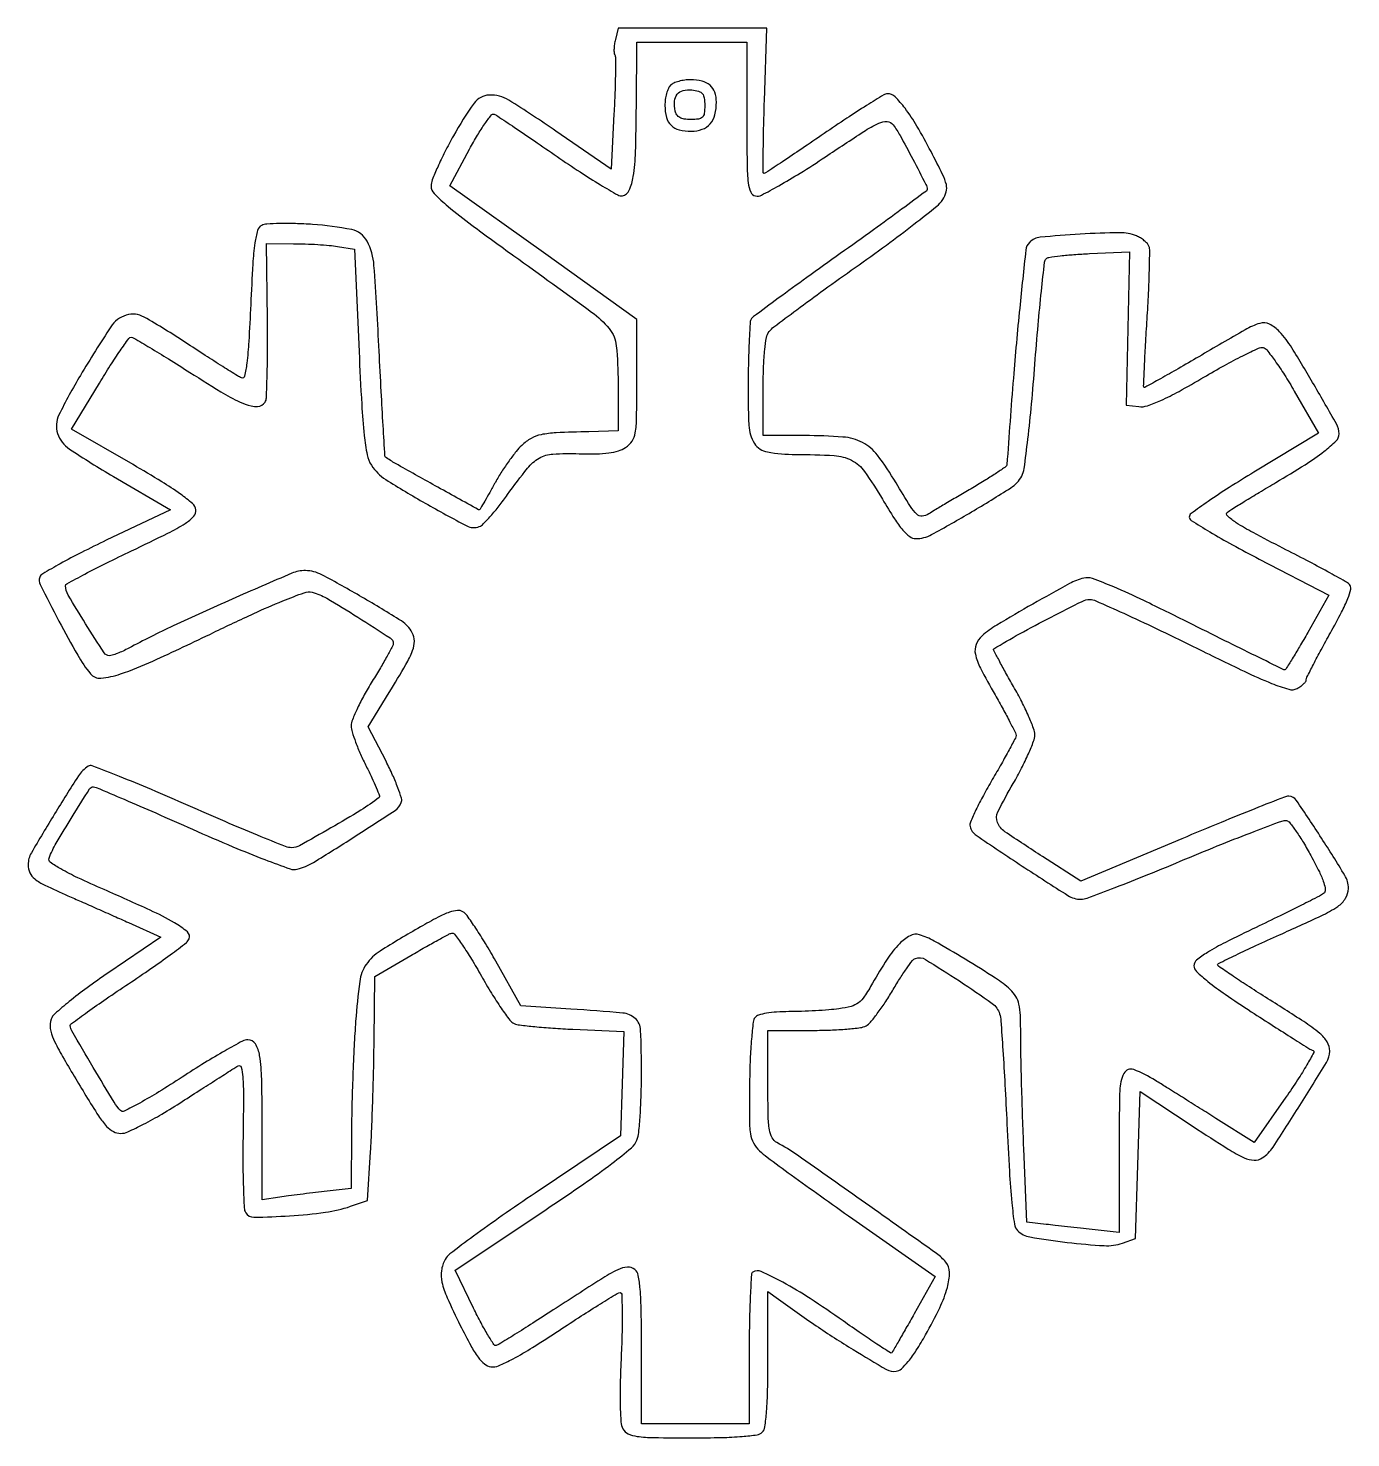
# Model space of a CAD drawing. Extents: x 0 to 283, y 0 to 301.
import ezdxf

# ---------------------------------------------------------------- set-up
doc = ezdxf.new("R2010")
doc.units = 0

msp = doc.modelspace()

# ---------------------------------------------------------------- linework, layer by layer
for points in [[(125.424909, 298.556835, 0.02351), (125.224458, 297.562325, 0.026665), (125.12874, 296.594343, 0.027291), (125.136388, 295.77401, 0.115487), (125.277758, 295.306835, -0.132179), (125.448393, 294.667887, -0.002622), (125.424219, 291.268991, -0.00606), (125.326486, 287.276807, -0.004008), (125.121901, 282.693986), (124.5, 270.887972), (112.726484, 279.008139, 0.011096), (102.65412, 285.630106, 0.152513), (98.474682, 286.727186, 0.229673), (95.237981, 284.969441, 0.028449), (90.820824, 278, 0.009702), (89.005408, 274.58502, 0.012234), (87.465579, 271.354042, 0.010389), (86.306318, 268.608254, 0.089869), (86.044212, 267.311634, 0.203177), (86.688748, 265.701179, 0.02226), (89.682966, 262.941318, 0.016029), (94.743236, 258.947732, 0.003472), (103.75, 252.392836, -0.002098), (120.34549, 240.384633, -0.063131), (124.087417, 236.851749, -0.148756), (125.618671, 233.154809, -0.024339), (126, 225.325686), (126, 215), (119.75, 214.843476, 0.005057), (112.784625, 214.598531, 0.038987), (109.547828, 214.197733, 0.078949), (107.424552, 213.401667, 0.059549), (105.415792, 211.92089, 0.036519), (104.232269, 210.634056, 0.01271), (102.716691, 208.620325, 0.012547), (101.154583, 206.310658, 0.014292), (99.779712, 204.022179, -0.000557), (98.574529, 201.885313, -0.000858), (97.526489, 200.039296, -0.000268), (96.613878, 198.440219, -0.025622), (96.471311, 198.217977, -0.380873), (96.201998, 198.157366, -0.000151), (86.943345, 203.296862, -0.001118), (78.475238, 208.025697, -0.029711), (76.296691, 209.424944, -0.223896), (76.208088, 209.587157, -0.000094), (75.820273, 216.128321, -0.001344), (75.409398, 223.412968, -0.000814), (74.960338, 232.036642, 0.004864), (73.859221, 250.328187, 0.103978), (72.384214, 255.514943, 0.225078), (69.098772, 257.980262, 0.033985), (60.722875, 259.101049, 0.009199), (57.072369, 259.271578, 0.012048), (53.733186, 259.285561, 0.009658), (50.964187, 259.176894, 0.102456), (49.87946, 258.88515, 0.208245), (48.989418, 257.813831, 0.036163), (48.42722, 255.180296, 0.019854), (47.98125, 250.659136, 0.003333), (47.529185, 241.965592, -0.003609), (47.115438, 234.092705, -0.016165), (46.690981, 229.494628, -0.020916), (46.219431, 226.683629, -0.4614), (45.57473, 226.33295, -0.047621), (44.741261, 226.74753, -0.001527), (41.549866, 228.747487, -0.002936), (37.803348, 231.142164, -0.002033), (33.592887, 233.892695, 0.016669), (24.75352, 239.304795, 0.207855), (20.933895, 239.711915, 0.17306), (17.661607, 237.242777, 0.01091), (11.155169, 226.861123, 0.01974), (6.556056, 218.413283, 0.19611), (6.272532, 214.469234, 0.169147), (8.804656, 211.142977, 0.013911), (18.196573, 205.291419), (30.393147, 198.155548), (16.690854, 191.644657, 0.006219), (11.401931, 189.050411, 0.009335), (6.859264, 186.644123, 0.004833), (3.104691, 184.516939, 0.171465), (2.46313, 183.764514, 0.212146), (2.543972, 182.201795, 0.003628), (6.570237, 174.411767, 0.009024), (10.569644, 167.131446, 0.041097), (13.306831, 163.152199, 0.251189), (15.54567, 162.221642, 0.056334), (19.725586, 163.116166, 0.027057), (26.646278, 165.860131, 0.004529), (39.567553, 171.953181, -0.004281), (48.176028, 176.01774, -0.011511), (54.386382, 178.713591, -0.010522), (58.949053, 180.459602, -0.148666), (60.67742, 180.544823, -0.07171), (63.754005, 179.283493, -0.007582), (70.394598, 175.235682, -0.003491), (77.329985, 170.794603, -0.24702), (77.977908, 169.636022, -0.129511), (77.841197, 169.057425, -0.00406), (76.671635, 166.904975, -0.007666), (75.222679, 164.381262, -0.00521), (73.5, 161.552089, 0.013188), (71.777065, 158.618116, 0.015912), (70.321875, 155.773032, 0.014629), (69.253341, 153.325994, 0.095906), (69, 152.017364, 0.074626), (69.191502, 150.741426, 0.014476), (69.941832, 148.528487, 0.015097), (70.97882, 145.97707, 0.013445), (72.206236, 143.390866, -0.007509), (73.402547, 140.945571, -0.012182), (74.336621, 138.829038, -0.005897), (75.046465, 137.049023, -0.330759), (74.956236, 136.724516, -0.027372), (71.064418, 134.027541, -0.007575), (64.670258, 130.228306, -0.00346), (57.958295, 126.438103, -0.127467), (56.267725, 126, -0.095092), (54.968182, 126.249407, -0.002105), (49.013391, 128.65159, -0.004701), (42.059137, 131.567634, -0.003151), (34.160083, 135.026689, 0.004394), (26.314605, 138.439074, 0.006976), (19.533092, 141.207078, 0.002335), (13.675862, 143.471528, 0.233567), (12.822884, 143.390536, 0.111855), (10.7143, 141.319736, 0.00581), (5.629167, 133.209457, 0.005187), (0.678812, 124.914221, 0.132688), (0, 122.401324, 0.103859), (0.366894, 120.654071, 0.12373), (1.396938, 119.327314, 0.05578), (3.584131, 117.977345, 0.007545), (8.5, 115.743932, -0.000839), (11.293202, 114.519825, -0.000439), (14.767946, 112.986433, -0.000436), (18.329005, 111.407498, -0.000669), (21.412157, 110.0323), (28.324313, 106.938138), (16.988028, 99.219069, 0.009099), (12.590836, 96.106344, 0.01249), (8.760526, 93.13866, 0.009244), (5.701398, 90.548129, 0.128536), (4.898547, 89.359349, 0.124968), (4.723553, 87.413229, 0.067264), (5.424376, 85.092665, 0.02619), (7.352744, 81.388509, 0.002769), (12.345039, 73.020188, 0.008193), (15.039032, 68.721468, 0.042322), (16.760175, 66.50745, 0.083284), (18.204377, 65.388401, 0.123887), (19.747879, 65, 0.107987), (21.307744, 65.340864, 0.011957), (24.607778, 66.952059, 0.013766), (28.563109, 69.141891, 0.009619), (32.90284, 71.816957, -0.000396), (37.058801, 74.485762, -0.000554), (40.775844, 76.862746, -0.000327), (43.913196, 78.861242, -0.007448), (44.823438, 79.421362, -0.499279), (45.495867, 79.145423, -0.045493), (45.841641, 77.060196, -0.019435), (45.982736, 72.976445, -0.002932), (45.8993, 64.790674, 0.004999), (45.862932, 58.788147, 0.007368), (45.961351, 53.518302, 0.003836), (46.143784, 49.079878, 0.12688), (46.458197, 48.067638, 0.264817), (48.230484, 47.100646, 0.010615), (55.839872, 47.401413, 0.018688), (63.486093, 48.153964, 0.04925), (68.834801, 49.428341), (72.5, 50.693269), (73.127464, 61.096635, 0.004806), (73.377954, 66.040081, 0.002284), (73.610207, 72.409636, 0.002264), (73.792469, 79.07169, 0.00321), (73.889728, 85), (74.024529, 98.5), (81.734505, 103, -0.002965), (84.762974, 104.743601, -0.004193), (87.48158, 106.257403, -0.002445), (89.787875, 107.5018, -0.058344), (90.472241, 107.769883, -0.306986), (91.058886, 107.563083, -0.008026), (92.753132, 105.190519, -0.014226), (94.690324, 102.205318, -0.008907), (96.793742, 98.610086, 0.009739), (98.945798, 94.945733, 0.013324), (101.03366, 91.739069, 0.010087), (102.880089, 89.174288, 0.132689), (103.793742, 88.461065, 0.070307), (104.951458, 88.154827, 0.005297), (108.189463, 87.805003, 0.007231), (112.077211, 87.483285, 0.005435), (116.361878, 87.237801), (127.223756, 86.733879), (126.861878, 75.616939), (126.5, 64.5), (108.298102, 52.274138, 0.004422), (101.247731, 47.447511, 0.006469), (95.135132, 43.064344, 0.003395), (90.051751, 39.265158, 0.108116), (89.048102, 38.089879, 0.087141), (88.264871, 35.706893, 0.092712), (88.365983, 33.253266, 0.049494), (89.491877, 29.91171, 0.009019), (92.288983, 24, 0.009023), (94.512196, 19.70885, 0.035538), (96.110573, 17.19921, 0.061563), (97.47387, 15.768069, 0.137362), (98.838883, 15.168802, 0.138443), (100.487854, 15.391879, 0.020039), (103.572796, 16.880845, 0.017246), (107.739555, 19.290072, 0.006582), (113.37742, 22.918802, -0.003055), (118.115934, 26.016163, -0.004733), (122.247959, 28.626148, -0.001605), (125.835987, 30.829397, -0.137732), (126.443569, 31, -0.404914), (126.778067, 30.675991, -0.003994), (126.865295, 27.021651, -0.010009), (126.847167, 22.642771, -0.005941), (126.659097, 17.426662, 0.00591), (126.445478, 11.512158, 0.012201), (126.446032, 6.885326, 0.011828), (126.614284, 3.395592, 0.105278), (127.039249, 1.926662, 0.161403), (128.157734, 0.864971, 0.077611), (130.077714, 0.30372, 0.029231), (133.618584, 0.051748, 0.003149), (141.835184, 0, 0.005417), (148.087532, 0.067738, 0.014588), (152.525919, 0.293589, 0.014819), (155.677457, 0.640557, 0.162947), (156.8, 1.2, 0.16448), (157.363386, 2.33896, 0.014164), (157.708397, 5.612974, 0.014079), (157.933018, 10.239909, 0.005088), (158, 16.821972), (158, 31.243944), (160.25, 29.594852, 0.009701), (168.295545, 23.934649, 0.011024), (176.223202, 18.834966, 0.00587), (183.324131, 14.599221, 0.169263), (185.379001, 14.202414, 0.151677), (186.52142, 14.748149, 0.036151), (187.977222, 16.305163, 0.028341), (189.684996, 18.682808, 0.012515), (191.678751, 22, 0.01675), (194.697603, 27.761261, 0.044416), (196.335715, 32.108184, 0.067592), (196.778834, 35.331059, 0.17536), (195.996588, 37.504112, 0.064912), (194.036904, 39.32401, 0.000682), (178.84151, 50.113191, 0.001312), (164.289872, 60.358268, 0.029864), (159.936361, 63.034059, -0.146288), (158.885647, 64.077472, -0.086388), (158.314822, 65.765877, -0.034304), (158.055568, 68.805213, -0.004128), (158, 75.535184), (158, 87), (167.565741, 87, 0.009412), (171.362425, 87.071472, 0.011989), (174.858098, 87.287154, 0.010018), (177.755856, 87.594396, 0.091688), (178.958042, 87.977545, 0.094148), (179.884344, 88.725292, 0.014615), (181.362805, 90.573582, 0.015844), (182.992679, 92.886952, 0.013197), (184.579516, 95.442397, -0.009301), (186.115119, 97.958869, -0.012903), (187.590113, 100.150859, -0.00942), (188.888554, 101.90595, -0.138016), (189.499323, 102.361367, -0.233214), (191.629124, 102.165236, -0.008), (198.897329, 97.546787, -0.009552), (205.905267, 92.740365, -0.167213), (207.483776, 90.525371, -0.053797), (207.753522, 89.045631, -0.001621), (208.189563, 82.788979, -0.003197), (208.632717, 75.405096, -0.002201), (209.044526, 67.032854, 0.003179), (209.564848, 56.859903, 0.010653), (210.090106, 50.205075, 0.010136), (210.644914, 45.61705, 0.162607), (211.333234, 44.238195, 0.155883), (213.966551, 42.880215, 0.012098), (221.916699, 41.738356, 0.014693), (229.850241, 41.029812, 0.099642), (233.731091, 41.572512), (236.5, 42.544408), (237, 58.240234), (237.5, 73.93606), (248.853305, 66.46803, 0.003843), (256.310066, 61.644792, 0.034929), (259.713934, 59.800134, 0.094321), (261.847202, 59.280999, 0.162042), (263.592652, 59.765313, 0.099167), (265.885586, 62.077788, 0.00509), (271.630862, 70.976659, 0.004052), (277.314639, 80.143826, 0.137584), (278, 82.587378, 0.139309), (277.450703, 84.520626, 0.080118), (275.853854, 86.365101, 0.030828), (272.461336, 88.868379, 0.003365), (264.278138, 94.082817, -0.003269), (260.359146, 96.578986, -0.005268), (257.057857, 98.761828, -0.001317), (254.214134, 100.696429, -0.245606), (254.052564, 101, -0.288409), (254.227178, 101.282163, -0.001024), (257.934956, 103.08702, -0.004835), (262.204048, 105.103578, -0.002962), (267.274427, 107.402621, 0.00403), (276.13454, 111.442877, 0.039325), (279.716485, 113.467715, 0.107164), (281.376502, 115.199758, 0.136395), (281.984687, 117.318475, 0.139471), (281.219335, 120.097587, 0.007186), (276.220916, 128.065637, 0.005086), (270.890295, 136.11732, 0.247905), (269.243649, 136.995225, 0.094903), (268.318284, 136.821632, 0.000939), (262.021446, 134.331695, 0.003043), (254.778183, 131.400583, 0.001964), (246.421665, 127.921184), (224.856031, 118.842367), (216.678016, 124.105245, -0.005622), (208.622473, 129.418338, -0.149772), (207.024254, 131.398144, -0.216048), (207.123668, 133.669696, -0.013474), (210.404569, 139.729409, 0.012027), (212.16355, 142.955848, 0.014626), (213.647908, 146.061697, 0.013212), (214.741458, 148.720842, 0.091966), (214.992563, 150.098264, 0.089739), (214.739371, 151.473299, 0.013087), (213.662117, 154.114508, 0.014449), (212.201668, 157.197992, 0.011936), (210.473829, 160.397932, -0.00325), (208.763323, 163.438233, -0.005407), (207.366666, 166.024476, -0.001174), (206.183066, 168.286923, -0.393145), (206.231266, 168.461409, -0.012292), (211.740657, 171.671192, -0.007237), (218.471058, 175.247922, -0.003101), (225.136168, 178.615138, -0.115914), (226.773976, 179, -0.104808), (228.032988, 178.73316, -0.00212), (233.989895, 176.059038, -0.004914), (240.931249, 172.824893, -0.003272), (248.825571, 168.988214, 0.002786), (259.724395, 163.678226, 0.016071), (265.589703, 161.089476, 0.026241), (269.24928, 159.831721, 0.194905), (271.043718, 160.023397, 0.029114), (271.792603, 160.482139, 0.036486), (272.425342, 160.994606, 0.039646), (272.872561, 161.486517, 0.166153), (273, 161.859428, -0.117055), (273.131154, 162.411978, -0.002118), (274.511817, 165.127763, -0.005139), (276.174263, 168.2836, -0.003393), (278.146611, 171.877633, 0.007406), (280.536241, 176.316125, 0.026361), (281.87111, 179.254893, 0.038943), (282.476407, 181.241119, 0.256236), (282.195499, 182.204501, 0.06907), (281.325968, 182.862067, 0.002349), (277.567299, 184.939209, 0.004383), (273.086538, 187.337225, 0.003039), (267.981407, 189.972662, -0.004787), (261.618194, 193.285779, -0.022005), (258.03796, 195.40095, -0.039375), (256.151631, 196.853886, -0.467069), (256.182518, 197.662908, -0.025381), (257.08773, 198.292847, -0.001723), (259.75674, 199.943119, -0.002466), (262.956756, 201.884851, -0.001846), (266.5, 203.993258, 0.007639), (272.724635, 207.795549, 0.022956), (276.80641, 210.645575, 0.02958), (279.365573, 212.865736, 0.201947), (280, 214.372452, 0.129283), (279.445207, 216.48225, 0.003493), (274.63824, 224.853251, 0.006344), (269.881211, 232.772369, 0.049886), (267.277024, 236.174557, 0.088303), (265.103032, 237.798754, 0.193603), (263.068385, 237.968061, 0.055459), (259.947041, 236.610469, 0.002621), (250.032637, 230.85056, -0.002268), (245.617286, 228.281227, -0.003746), (241.861835, 226.155938, -0.000583), (238.535315, 224.311228, -0.334321), (238.325902, 224.340765, -0.210439), (238.237905, 224.567255, -0.000381), (238.424043, 228.699657, -0.002664), (238.662402, 233.359953, -0.001635), (238.990483, 238.849062, 0.003785), (239.29901, 244.412578, 0.005544), (239.479117, 249.312251, 0.002819), (239.562132, 253.458814, 0.095485), (239.390193, 254.425558, 0.091444), (239.044493, 254.990944, 0.037325), (238.392137, 255.617227, 0.035345), (237.57185, 256.202507, 0.037801), (236.694988, 256.651797, 0.103861), (233.150847, 257.336925, 0.011096), (224.727779, 257.014886, 0.008411), (216.160533, 256.35194, 0.174955), (213.867643, 255.271222, 0.170408), (213.081791, 253.629173, 0.001907), (211.77711, 241.246579, 0.005349), (210.421159, 226.298664, 0.002856), (209.048317, 207.79411, -0.226366), (208.820389, 207.390022, -0.004801), (206.884506, 206.05879, -0.01013), (204.532234, 204.542633, -0.006535), (201.75, 202.877888, 0.001265), (198.815846, 201.163979, 0.00141), (195.994856, 199.495865, 0.0013), (193.597865, 198.060883, 0.00743), (192.338872, 197.276999, -0.125496), (190.943493, 196.811388, -0.211452), (189.801826, 197.220883, -0.062892), (188.4432, 198.887215, -0.00463), (185.360386, 203.925046, 0.025552), (181.397004, 209.831917, 0.113492), (178.227709, 212.516066, 0.101281), (174.022078, 213.701846, 0.018238), (165.850777, 214), (157, 214), (157, 224.30887, -0.008312), (157.075978, 228.879047, -0.017868), (157.318759, 232.393169, -0.019921), (157.695464, 234.981136, -0.121417), (158.25, 236.203043, -0.063998), (159.277022, 237.209508, -0.001855), (164.165725, 240.878, -0.003712), (169.977781, 245.139064, -0.002545), (176.633319, 249.891621, 0.004673), (183.311523, 254.703399, 0.006488), (189.197328, 259.147108, 0.004184), (194.04546, 262.972523, 0.078753), (195.34486, 264.403571, 0.078648), (196.089728, 266.057895, 0.127219), (196.1097, 267.592478, 0.054672), (195.323153, 269.751923, 0.005474), (192.835175, 274.656122, 0.012138), (189.833924, 280.088952, 0.029398), (187.292668, 283.902838, 0.037879), (185.147931, 286.337059, 0.195644), (183.518523, 287, 0.138675), (182.743788, 286.780914, 0.00253), (179.080157, 284.503125, 0.006055), (174.828677, 281.757536, 0.003983), (170, 278.5, -0.00156), (165.219889, 275.241412, -0.002509), (161.122613, 272.496875, -0.000447), (157.492714, 270.096371, -0.146891), (157.171756, 270, -0.414904), (156.997184, 270.174983, -0.000801), (157.014511, 274.553125, -0.004462), (157.086988, 279.5565, -0.002673), (157.257937, 285.5), (157.786688, 301), (141.912396, 301), (126.038104, 301)], [(153.5, 281.765539, 0.002334), (153.54592, 271.929382, 0.02537), (153.783914, 267.971919, 0.076151), (154.315799, 265.994839, 0.246084), (155.345926, 265.172992, 0.168353), (156.613514, 265.355183, 0.008514), (160.343206, 267.360678, 0.012237), (164.909281, 270.065917, 0.007078), (170.27098, 273.529045, -0.002647), (178.454263, 278.917995, -0.033958), (181.655041, 280.704871, -0.123423), (183.455032, 281.061643, -0.222686), (184.755928, 280.370843, -0.035672), (186.226348, 278.092393, -0.004744), (188.935934, 273.040519, -0.002117), (191.736088, 267.643277, -0.119146), (192, 266.551487, -0.237665), (191.837717, 266.229361, -0.00038), (186.55448, 262.322864, -0.002774), (180.569558, 257.95567, -0.001696), (173.46206, 252.86609, 0.001546), (166.319469, 247.754627, 0.002432), (160.220169, 243.315973, 0.000608), (154.914491, 239.40529, 0.095496), (154.415284, 238.862927, 0.124076), (154.207543, 238.20692, 0.002576), (154.018818, 234.756517, 0.005854), (153.865402, 230.698002, 0.003888), (153.780146, 226.039798, 0.012922), (153.930781, 216.206854, 0.131144), (155.135461, 212.339324, 0.212642), (157.877271, 210.507515, 0.042096), (163.904988, 209.988994, -0.013819), (172.153594, 209.747207, -0.105269), (175.879325, 208.729287, -0.120496), (178.640312, 206.325699, -0.020378), (182.465031, 200.409561, 0.00882), (185.021004, 196.248066, 0.033608), (186.829179, 193.797169, 0.057154), (188.282958, 192.432476, 0.161282), (189.58883, 192, 0.125401), (192.94257, 192.854564, 0.008687), (201.493952, 197.709656, 0.008638), (209.875545, 202.860234, 0.126672), (212.219588, 205.373872, 0.092233), (212.737382, 206.965344, 0.003408), (213.521318, 213.265675, 0.006097), (214.30998, 220.764809, 0.004235), (215.025769, 229.253958, -0.002944), (215.711602, 237.646536, -0.004647), (216.409226, 244.836841, -0.001321), (217.088572, 251.064492, -0.170041), (217.420056, 251.753958, -0.161142), (218.035681, 252.063771, -0.007057), (220.449123, 252.385664, -0.011355), (223.36662, 252.665931, -0.007801), (226.684938, 252.856812), (235.204347, 253.213624), (234.852173, 236.856812), (234.5, 220.5), (237.210219, 220.187416, 0.109628), (239.039778, 220.377557, 0.02576), (241.922722, 221.507195, 0.019672), (245.811913, 223.454945, 0.007348), (251.11681, 226.480584, -0.007125), (255.512751, 228.990405, -0.01046), (259.45286, 231.059778, -0.006141), (262.793643, 232.675241, -0.160458), (263.772288, 232.793168, -0.179521), (264.565986, 232.302672, -0.010067), (266.330179, 229.942368, -0.014453), (268.332901, 226.969441, -0.010008), (270.431045, 223.5), (275.630696, 214.5), (261.815348, 206.196899, 0.006371), (256.519996, 202.921811, 0.009968), (252.058258, 199.956508, 0.004515), (248.380178, 197.355383, 0.24107), (248, 196.612686, 0.258453), (248.398967, 195.892409, 0.004415), (252.380774, 193.449543, 0.010021), (257.196809, 190.682967, 0.006349), (262.913273, 187.643547), (277.826547, 179.95552), (273.306642, 171.97776, -0.003578), (271.544821, 168.91934, -0.005772), (269.996111, 166.343467, -0.00153), (268.622137, 164.13201, -0.258488), (268.383847, 164, -0.114397), (268.076388, 164.071278, -0.000134), (262.186588, 166.959176, -0.001221), (255.598646, 170.211574, -0.00075), (247.852557, 174.073792, 0.003717), (238.292219, 178.769982, 0.012038), (231.851049, 181.685833, 0.012632), (227.309565, 183.477421, 0.150213), (225.443219, 183.575105, 0.063137), (222.418214, 182.394813, 0.004571), (214.562288, 178.028758, 0.005306), (206.871826, 173.553596, 0.048267), (203.75, 171.257843, 0.117183), (202.466768, 169.409846, 0.148251), (202.302817, 167.34645, 0.066409), (203.390497, 164.345251, 0.009666), (206.507437, 158.634937, -0.004038), (208.228992, 155.563712, -0.006021), (209.68031, 152.847899, -0.002821), (210.870571, 150.522577, -0.117399), (211, 149.978937, -0.121755), (210.864609, 149.431178, -0.002444), (209.51081, 146.890141, -0.005646), (207.873199, 143.932713, -0.003745), (205.930418, 140.574566, 0.009139), (204.011447, 137.173448, 0.013049), (202.443903, 134.082317, 0.008964), (201.263018, 131.47516, 0.15958), (201.180418, 130.56875, 0.189276), (202.488235, 128.656056, 0.003902), (212.299517, 122.099276, 0.004763), (222.075326, 115.808494, 0.141501), (224.874984, 115, 0.089991), (226.167075, 115.234453, 0.001974), (232.147914, 117.505796, 0.004434), (239.133147, 120.26151, 0.002973), (247.072535, 123.53037, -0.003243), (254.976366, 126.779601, -0.005019), (261.847846, 129.472585, -0.001746), (267.789821, 131.709028, -0.142564), (268.761802, 131.78037, -0.177159), (269.45697, 131.343922, -0.012592), (270.834341, 129.471792, -0.016514), (272.382898, 127.08794, -0.011654), (273.969654, 124.315092, -0.009145), (275.778647, 120.824726, -0.034161), (276.72154, 118.541157, -0.059014), (277.03613, 117.031109, -0.256172), (276.680895, 116.222768, -0.046223), (275.786348, 115.658435, -0.001473), (271.9547, 113.724239, -0.00284), (267.412415, 111.480268, -0.001966), (262.25, 108.991381, 0.005373), (255.733871, 105.79494, 0.021716), (251.871952, 103.633604, 0.031815), (249.572416, 102.001444, 0.226227), (249, 100.801057, 0.205999), (249.522147, 99.587485, 0.020612), (251.956284, 97.465686, 0.018526), (255.684474, 94.697509, 0.006444), (261.25, 90.981161, 0.001502), (266.012027, 87.909622, 0.002275), (270.17507, 85.268747, 0.000853), (273.76989, 83.019742, 0.055633), (274.431088, 82.703447, -0.463075), (274.59605, 82.276123, -0.006911), (273.109875, 79.636324, -0.013003), (271.14257, 76.446108, -0.007565), (268.625856, 72.717398), (261.889535, 63.055522), (253.694768, 68.207922, 0.000128), (250.212232, 70.396301, 0.000107), (246.524314, 72.711323, 0.000108), (243.158216, 74.822304, 0.000301), (240.79226, 76.303366, 0.048976), (236.121511, 78.622338, 0.383228), (234.042504, 77.818436, 0.11301), (233.130561, 74.168415, 0.004942), (233, 60.959428), (233, 43.856087), (227.25, 44.463621, -0.001006), (224.749065, 44.732952, -0.000746), (221.986153, 45.040288, -0.000753), (219.378861, 45.338229, -0.001701), (217.404991, 45.573608), (213.309981, 46.076061), (212.658322, 61.788031, -0.001838), (212.408594, 68.395696, -0.001643), (212.197109, 75.256842, -0.001647), (212.047677, 81.421963, -0.005132), (212.003331, 85.575686, 0.008233), (211.925524, 90.185266, 0.046317), (211.616479, 92.626745, 0.083552), (210.951982, 94.265655, 0.068685), (209.75, 95.72478, 0.043355), (206.615988, 98.146671, 0.007148), (200.120169, 102.191839, 0.006426), (193.497863, 106.070372, 0.055793), (190.364909, 107.415319, 0.200498), (188.366787, 107.211363, 0.076034), (186.088777, 105.482316, 0.047411), (183.462994, 102.201983, 0.017043), (180.352568, 97.085094, -0.017981), (178.636594, 94.274073, -0.084071), (177.346032, 92.893654, -0.099038), (175.77728, 92.128404, -0.030059), (173.169146, 91.609706, -0.01368), (171.024978, 91.37537, -0.006126), (168.195134, 91.179101, -0.006059), (165.196487, 91.044448, -0.008189), (162.482873, 91, 0.01582), (159.853568, 90.916786, 0.026944), (157.670405, 90.659849, 0.02993), (156.018496, 90.271551, 0.152571), (155.245443, 89.75, 0.141924), (154.84233, 88.776267, 0.006599), (154.491561, 85.184253, 0.010483), (154.217769, 80.856676, 0.007295), (154.082511, 75.96235, 0.003594), (154.036996, 68.182745, 0.035649), (154.27378, 64.92725, 0.087088), (154.920926, 62.958698, 0.081952), (156.209513, 61.28074, 0.028981), (157.830734, 59.930593, 0.001705), (163.000125, 56.137191, 0.002572), (169.197735, 51.670308, 0.001891), (176.110063, 46.781453), (193.720126, 34.426125), (189.2286, 26.463062, -0.000912), (187.485576, 23.385974, -0.001415), (185.969101, 20.737652, -0.000407), (184.641417, 18.438503, -0.046577), (184.439681, 18.154477, -0.374995), (184.174268, 18.116374, -0.00131), (181.266964, 20.011042, -0.005702), (177.945146, 22.242833, -0.00344), (174.056559, 24.959899, 0.010267), (167.01248, 29.740001, 0.020027), (161.175159, 33.204523, 0.017654), (156.571055, 35.487245, 0.249638), (154.794256, 35.372843, 0.244369), (154.473463, 34.835095, 0.002559), (154.233313, 30.343497, 0.007413), (154.057303, 25.087124, 0.004662), (154, 18.940983), (154, 3), (142.5, 3), (131, 3), (131, 18.877555, 0.003654), (130.940028, 27.083056, 0.017331), (130.708622, 31.775402, 0.026626), (130.305897, 34.692831, 0.173628), (129.563922, 35.946949, 0.194001), (127.986042, 36.451487, 0.097135), (125.932589, 35.888872, 0.026935), (122.306448, 33.836965, 0.00176), (112.163462, 27.302398, -0.001965), (107.756341, 24.465691, -0.002989), (103.903458, 22.03937, -0.0011), (100.571701, 19.979085, -0.075348), (99.963692, 19.721154, -0.320723), (99.486302, 19.906271, -0.00827), (98.189363, 21.958381, -0.014523), (96.717786, 24.540302, -0.009027), (95.135623, 27.647804), (91.170788, 35.795608), (110.120009, 48.42375, 0.004288), (118.700314, 54.248712, 0.011478), (124.678659, 58.588767, 0.011247), (128.830151, 61.900756, 0.128601), (130.034615, 63.591045, 0.066289), (130.412596, 65.198572, 0.007863), (130.716418, 68.858355, 0.009283), (130.929355, 73.242311, 0.007492), (131, 77.956692, 0.010117), (130.815464, 87.0756, 0.202078), (129.655728, 89.543811, 0.162332), (126.988714, 90.705837, 0.005995), (115.879483, 91.563569), (105.258966, 92.255591), (99.879483, 101.790584, 0.007866), (97.699434, 105.516472, 0.010519), (95.598407, 108.822199, 0.007947), (93.752355, 111.502725, 0.099985), (92.859775, 112.33843, 0.164663), (91.675707, 112.611675, 0.061054), (89.984941, 112.230825, 0.03509), (87.54531, 111.159841, 0.00897), (83.761169, 109.083923, 0.009992), (75.175771, 103.941343, 0.102741), (72.20718, 101.094739, 0.118123), (70.803458, 97.437196, 0.014881), (69.938634, 88.949184, 0.005511), (69.618715, 83.690037, 0.0031), (69.340289, 77.298607, 0.003093), (69.1391, 70.841885, 0.005052), (69.057712, 65.365223), (69, 53.230447), (63.25, 52.585987, 0.002015), (60.773965, 52.298363, 0.001575), (58.0875, 51.96673, 0.001592), (55.588052, 51.642102, 0.003887), (53.75, 51.382866), (50, 50.824204), (49.986345, 65.662102, 0.004382), (49.88077, 76.564428, 0.034491), (49.43927, 81.602916, 0.097112), (48.526417, 84.103881, 0.262599), (46.937828, 85, 0.124366), (45.753538, 84.700801, 0.005602), (42.048989, 82.647425, 0.009102), (37.687719, 80.059555, 0.006362), (32.863227, 76.991233, -0.00716), (27.920849, 73.858992, -0.013397), (23.821375, 71.491301, -0.0077), (20.484673, 69.747541, -0.323518), (19.731152, 69.868848, -0.060755), (18.347733, 71.63658, -0.002147), (13.899039, 79.085407, -0.001119), (9.302858, 86.896658, -0.133182), (9, 88.013496, -0.239572), (9.219433, 88.44518, -0.001678), (12.650907, 90.930762, -0.005922), (16.664074, 93.745695, -0.003696), (21.428619, 96.952716, 0.005275), (26.228871, 100.205843, 0.007821), (30.359291, 103.165786, 0.004025), (33.77904, 105.741217, 0.138591), (34.377953, 106.542546, 0.318712), (33.995924, 108.034578, 0.044591), (31.241132, 109.976179, 0.023877), (26.059272, 112.6547, 0.004384), (16.222893, 117.054042, -0.006207), (10.593601, 119.596433, -0.020622), (6.987961, 121.463803, -0.02447), (4.72762, 122.906356, -0.342591), (4.465888, 123.771702, -0.039966), (6.00081, 126.979507, -0.007412), (9.37171, 132.590158, -0.002391), (13.116869, 138.555609, -0.25678), (13.925128, 139, -0.100755), (14.552998, 138.87218, -0.000505), (20.494261, 136.341501, -0.002262), (27.251416, 133.419008, -0.001428), (35.112903, 129.949791, 0.004442), (43.703583, 126.220498, 0.009031), (50.532558, 123.47219, 0.005871), (55.930002, 121.48475, 0.148693), (57.481884, 121.413551, 0.074559), (60.93672, 122.866979, 0.005707), (69.522571, 128.231638, 0.003438), (78.351258, 133.975165, 0.156445), (79.695196, 135.648076, 0.168108), (79.725346, 136.552962, 0.013942), (78.957059, 138.813102, 0.017398), (77.845392, 141.514845, 0.01252), (76.426074, 144.451707), (72.618365, 151.851803), (77.120789, 159.175901, 0.005591), (80.669005, 165.09513, 0.040121), (82.113074, 168.09509, 0.091975), (82.492024, 170.120102, 0.123867), (82.0416, 171.92227, 0.130256), (79.71514, 174.417298, 0.008751), (71.298167, 179.506152, 0.009223), (62.736418, 184.271048, 0.118435), (59.213158, 185.184314, 0.105899), (56.343503, 184.623026, 0.002435), (43.547607, 179.076174, 0.006105), (30.978082, 173.370514, 0.013249), (21.5, 168.617563, -0.01448), (20.266114, 168.002607, -0.016034), (19.039456, 167.482051, -0.015557), (17.969795, 167.105885, -0.075582), (17.336445, 167.006161, -0.255554), (16.224533, 167.606551, -0.004117), (12.265525, 173.823313, -0.006153), (8.548001, 179.934385, -0.134353), (8, 181.936981, -0.275585), (8.256855, 182.367605, -0.001963), (12.131358, 184.440336, -0.006669), (16.672421, 186.769736, -0.004132), (22.064197, 189.389993, 0.003886), (29.850222, 193.169062, 0.026978), (33.540018, 195.250394, 0.061361), (35.379326, 196.768743, 0.231112), (35.814197, 198.155472, 0.177835), (35.086731, 199.479661, 0.023265), (32.524801, 201.509061, 0.018817), (28.529249, 204.159939, 0.006001), (22.393576, 207.805773), (9.287153, 215.382315), (15.212697, 225.191157, -0.005813), (17.54409, 228.950966, -0.009144), (19.642028, 232.118653, -0.003828), (21.484254, 234.749358, -0.242658), (21.970295, 235, -0.133755), (22.555809, 234.840516, -0.001589), (26.003774, 232.796875, -0.004652), (29.976684, 230.374578, -0.003007), (34.532873, 227.5, 0.007192), (42.122686, 222.7998, 0.040996), (46.374756, 220.702933, 0.09947), (48.982764, 220.23398, 0.254502), (50.595766, 221.154953, 0.129073), (50.876391, 222.072367, 0.002821), (51.038506, 226.771997, 0.006249), (51.128978, 232.307598, 0.004157), (51.100607, 238.654953), (50.891648, 255), (56.695824, 254.988994, -0.008651), (59.181396, 254.94127, -0.006963), (61.851016, 254.806539, -0.007046), (64.314218, 254.612926, -0.017853), (66.094869, 254.383326), (69.689739, 253.788664), (70.666978, 231.990301, 0.002814), (71.240473, 220.627514, 0.012941), (71.780206, 214.055053, 0.020274), (72.404484, 209.878062, 0.098098), (73.299849, 207.665125, 0.106891), (76.374191, 204.637252, 0.012054), (84.814591, 199.569754, 0.008389), (93.672379, 194.732794, 0.215614), (96.340163, 194.577038, 0.10735), (97.209556, 195.146996, 0.012788), (98.790141, 196.840067, 0.014785), (100.580172, 198.983003, 0.011639), (102.393892, 201.403506, -0.012613), (106.63744, 207.043824, -0.095616), (109.150698, 209.203649, -0.116069), (112.088298, 210.074363, -0.022245), (117.687074, 210.144732, 0.011924), (121.357781, 210.115117, 0.029414), (124.042962, 210.315777, 0.040377), (126.061801, 210.754761, 0.071426), (127.602807, 211.475405, 0.100177), (128.976445, 212.833554, 0.107126), (129.672923, 214.587782, 0.038054), (129.94925, 217.704358, 0.00309), (130, 225.915949), (130, 238.785792), (110.03137, 253.077009), (90.062739, 267.368226), (94.28137, 275.191793, -0.011246), (95.971035, 278.163348, -0.018135), (97.555971, 280.604902, -0.012454), (98.939464, 282.474955, -0.329286), (99.504915, 282.633112, -0.05596), (100.212179, 282.269136, -0.000937), (103.877451, 279.820566, -0.0024), (108.127719, 276.939988, -0.001592), (112.978987, 273.595261, 0.006637), (117.864671, 270.299031, 0.009966), (122.220691, 267.566083, 0.005294), (125.936262, 265.390057, 0.17925), (126.930226, 265.225079, 0.246615), (128.374583, 266.378418, 0.064719), (129.232291, 269.315531, 0.031163), (129.718474, 274.553189, 0.005751), (129.90032, 284.25), (130, 298), (141.75, 298.000749), (153.5, 298.001498)], [(137.2, 288.8, 0.093371), (136.738524, 288.124296, 0.035226), (136.3525, 287.041875, 0.033385), (136.088524, 285.774826, 0.034678), (136, 284.5, 0.062831), (136.321882, 281.948609, 0.138161), (137.299997, 280.262174, 0.134885), (139.033121, 279.309765, 0.05865), (141.664816, 279, 0.086391), (143.984048, 279.403735, 0.130291), (145.663254, 280.562012, 0.116615), (146.666705, 282.510046, 0.060945), (147, 285.234259, 0.083062), (146.650019, 287.326476, 0.132089), (145.639986, 288.82155, 0.118998), (143.927009, 289.707069, 0.06013), (141.5, 290, 0.034678), (140.225174, 289.911476, 0.033385), (138.958125, 289.6475, 0.035226), (137.875704, 289.261476, 0.093371)], [(144.5, 284.5, -0.030694), (144.396354, 282.813227, -0.166609), (144.001141, 282.001146, -0.167409), (143.192051, 281.604362, -0.031061), (141.513695, 281.5, -0.037292), (140.13378, 281.603064, -0.087177), (139.155455, 281.930548, -0.116726), (138.52199, 282.496683, -0.105087), (138.179122, 283.308413, -0.066027), (138.055318, 285.426284, -0.150013), (138.631095, 286.905159, -0.167989), (139.879976, 287.703617, -0.087849), (141.744314, 287.816971, -0.041896), (143.205933, 287.523327, -0.15), (143.993945, 287.007288, -0.139669), (144.388354, 286.113772, -0.03455)]]:
    msp.add_lwpolyline(points, format="xyb", close=True)

doc.saveas('drawing.dxf')
